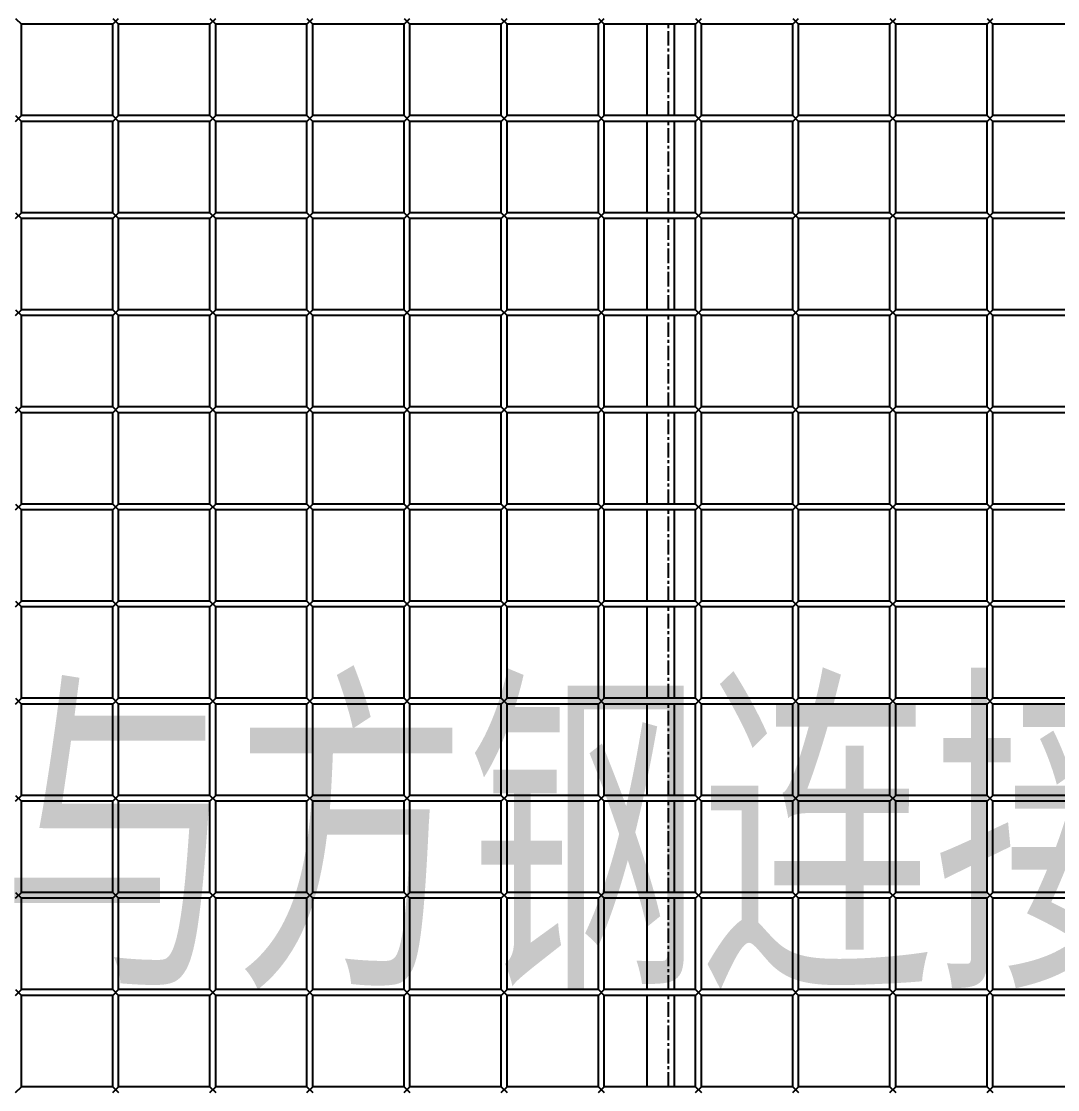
# Model space of a CAD drawing. Header units: millimetres. Extents: x -198529 to 244266, y -64 to 158464.
# Drawn here: x -172032 to -171499, y 107124 to 107674 of the extents above; entities that cross this region are included whole.
import ezdxf
from ezdxf.enums import TextEntityAlignment as Align

# ---------------------------------------------------------------- set-up
doc = ezdxf.new("R2010")
doc.units = ezdxf.units.MM
doc.linetypes.add('CENTER', pattern=[12, 7.5, -1.5, 1.5, -1.5])
doc.layers.add('0-DCC', color=30, linetype='Continuous')
doc.layers.add('0-DCC-STRUC-T', color=4, linetype='Continuous')
doc.styles.add('EDRI-COM', font='tssdeng.shx', dxfattribs={"width": 0.8, "bigfont": 'hztxt.shx'})

# ---------------------------------------------------------------- blocks, each defined once
blk = doc.blocks.new('DCC2850x1800(右)')
at = {"color": 0, "linetype": 'Continuous'}
for p, q in [((64342.5, -73703.48), (64339.5, -73706.48)), ((64342.5, -73706.48), (64339.5, -73703.48)), ((64392.5, -73703.48), (64389.5, -73706.48)), ((64392.5, -73706.48), (64389.5, -73703.48)), ((64442.5, -73703.48), (64439.5, -73706.48)), ((64442.5, -73706.48), (64439.5, -73703.48)), ((64492.5, -73703.48), (64489.5, -73706.48)), ((64492.5, -73706.48), (64489.5, -73703.48)), ((64542.5, -73703.48), (64539.5, -73706.48)), ((64542.5, -73706.48), (64539.5, -73703.48)), ((64592.5, -73703.48), (64589.5, -73706.48)), ((64592.5, -73706.48), (64589.5, -73703.48)), ((64642.5, -73703.48), (64639.5, -73706.48)), ((64642.5, -73706.48), (64639.5, -73703.48)), ((64692.5, -73703.48), (64689.5, -73706.48)), ((64692.5, -73706.48), (64689.5, -73703.48)), ((64742.5, -73703.48), (64739.5, -73706.48)), ((64742.5, -73706.48), (64739.5, -73703.48)), ((64792.5, -73703.48), (64789.5, -73706.48)), ((64792.5, -73706.48), (64789.5, -73703.48)), ((64842.5, -73703.48), (64839.5, -73706.48)), ((64292.5, -73706.48), (64339.5, -73706.48)), ((64339.5, -73753.48), (64339.5, -73706.48)), ((64342.5, -73753.48), (64342.5, -73706.48)), ((64342.5, -73706.48), (64389.5, -73706.48)), ((64389.5, -73753.48), (64389.5, -73706.48)), ((64392.5, -73753.48), (64392.5, -73706.48)), ((64392.5, -73706.48), (64439.5, -73706.48)), ((64439.5, -73753.48), (64439.5, -73706.48)), ((64442.5, -73753.48), (64442.5, -73706.48)), ((64442.5, -73706.48), (64489.5, -73706.48)), ((64489.5, -73753.48), (64489.5, -73706.48)), ((64492.5, -73753.48), (64492.5, -73706.48)), ((64492.5, -73706.48), (64539.5, -73706.48)), ((64503.5, -73706.48), (64503.5, -73753.48)), ((64517.5, -73753.48), (64517.5, -73706.48)), ((64539.5, -73753.48), (64539.5, -73706.48)), ((64542.5, -73753.48), (64542.5, -73706.48)), ((64542.5, -73706.48), (64589.5, -73706.48)), ((64589.5, -73753.48), (64589.5, -73706.48)), ((64592.5, -73753.48), (64592.5, -73706.48)), ((64592.5, -73706.48), (64639.5, -73706.48)), ((64639.5, -73753.48), (64639.5, -73706.48)), ((64642.5, -73753.48), (64642.5, -73706.48)), ((64642.5, -73706.48), (64689.5, -73706.48)), ((64689.5, -73753.48), (64689.5, -73706.48)), ((64692.5, -73753.48), (64692.5, -73706.48)), ((64692.5, -73706.48), (64739.5, -73706.48)), ((64739.5, -73753.48), (64739.5, -73706.48)), ((64742.5, -73753.48), (64742.5, -73706.48)), ((64742.5, -73706.48), (64789.5, -73706.48)), ((64789.5, -73753.48), (64789.5, -73706.48)), ((64792.5, -73753.48), (64792.5, -73706.48)), ((64792.5, -73706.48), (64839.5, -73706.48)), ((64839.5, -73753.48), (64839.5, -73706.48)), ((64292.5, -73753.48), (64339.5, -73753.48)), ((64342.5, -73753.48), (64339.5, -73756.48)), ((64342.5, -73756.48), (64339.5, -73753.48)), ((64342.5, -73753.48), (64389.5, -73753.48)), ((64392.5, -73753.48), (64389.5, -73756.48)), ((64392.5, -73756.48), (64389.5, -73753.48)), ((64392.5, -73753.48), (64439.5, -73753.48)), ((64442.5, -73753.48), (64439.5, -73756.48)), ((64442.5, -73756.48), (64439.5, -73753.48)), ((64442.5, -73753.48), (64489.5, -73753.48)), ((64492.5, -73753.48), (64489.5, -73756.48)), ((64492.5, -73756.48), (64489.5, -73753.48)), ((64492.5, -73753.48), (64539.5, -73753.48)), ((64542.5, -73753.48), (64539.5, -73756.48)), ((64542.5, -73756.48), (64539.5, -73753.48)), ((64542.5, -73753.48), (64589.5, -73753.48)), ((64592.5, -73753.48), (64589.5, -73756.48)), ((64592.5, -73756.48), (64589.5, -73753.48)), ((64592.5, -73753.48), (64639.5, -73753.48)), ((64642.5, -73753.48), (64639.5, -73756.48)), ((64642.5, -73756.48), (64639.5, -73753.48)), ((64642.5, -73753.48), (64689.5, -73753.48)), ((64692.5, -73753.48), (64689.5, -73756.48)), ((64692.5, -73756.48), (64689.5, -73753.48)), ((64692.5, -73753.48), (64739.5, -73753.48)), ((64742.5, -73753.48), (64739.5, -73756.48)), ((64742.5, -73756.48), (64739.5, -73753.48)), ((64742.5, -73753.48), (64789.5, -73753.48)), ((64792.5, -73753.48), (64789.5, -73756.48)), ((64792.5, -73756.48), (64789.5, -73753.48)), ((64792.5, -73753.48), (64839.5, -73753.48)), ((64842.5, -73753.48), (64839.5, -73756.48)), ((64842.5, -73756.48), (64839.5, -73753.48)), ((64292.5, -73756.48), (64339.5, -73756.48)), ((64339.5, -73803.48), (64339.5, -73756.48)), ((64342.5, -73756.48), (64389.5, -73756.48)), ((64342.5, -73803.48), (64342.5, -73756.48)), ((64389.5, -73803.48), (64389.5, -73756.48)), ((64392.5, -73756.48), (64439.5, -73756.48)), ((64392.5, -73803.48), (64392.5, -73756.48)), ((64439.5, -73803.48), (64439.5, -73756.48)), ((64442.5, -73803.48), (64442.5, -73756.48)), ((64442.5, -73756.48), (64489.5, -73756.48)), ((64489.5, -73803.48), (64489.5, -73756.48)), ((64492.5, -73803.48), (64492.5, -73756.48)), ((64492.5, -73756.48), (64539.5, -73756.48)), ((64503.5, -73756.48), (64503.5, -73803.48)), ((64517.5, -73803.48), (64517.5, -73756.48)), ((64539.5, -73803.48), (64539.5, -73756.48)), ((64542.5, -73803.48), (64542.5, -73756.48)), ((64542.5, -73756.48), (64589.5, -73756.48)), ((64589.5, -73803.48), (64589.5, -73756.48)), ((64592.5, -73803.48), (64592.5, -73756.48)), ((64592.5, -73756.48), (64639.5, -73756.48)), ((64639.5, -73803.48), (64639.5, -73756.48)), ((64642.5, -73803.48), (64642.5, -73756.48)), ((64642.5, -73756.48), (64689.5, -73756.48)), ((64689.5, -73803.48), (64689.5, -73756.48)), ((64692.5, -73803.48), (64692.5, -73756.48)), ((64692.5, -73756.48), (64739.5, -73756.48)), ((64739.5, -73803.48), (64739.5, -73756.48)), ((64742.5, -73803.48), (64742.5, -73756.48)), ((64742.5, -73756.48), (64789.5, -73756.48)), ((64789.5, -73803.48), (64789.5, -73756.48)), ((64792.5, -73803.48), (64792.5, -73756.48)), ((64792.5, -73756.48), (64839.5, -73756.48)), ((64839.5, -73803.48), (64839.5, -73756.48)), ((64292.5, -73803.48), (64339.5, -73803.48)), ((64342.5, -73803.48), (64339.5, -73806.48)), ((64342.5, -73806.48), (64339.5, -73803.48)), ((64342.5, -73803.48), (64389.5, -73803.48)), ((64392.5, -73803.48), (64389.5, -73806.48)), ((64392.5, -73806.48), (64389.5, -73803.48)), ((64392.5, -73803.48), (64439.5, -73803.48)), ((64442.5, -73803.48), (64439.5, -73806.48)), ((64442.5, -73806.48), (64439.5, -73803.48)), ((64442.5, -73803.48), (64489.5, -73803.48)), ((64492.5, -73803.48), (64489.5, -73806.48)), ((64492.5, -73806.48), (64489.5, -73803.48)), ((64492.5, -73803.48), (64539.5, -73803.48)), ((64542.5, -73803.48), (64539.5, -73806.48)), ((64542.5, -73806.48), (64539.5, -73803.48)), ((64542.5, -73803.48), (64589.5, -73803.48)), ((64592.5, -73803.48), (64589.5, -73806.48)), ((64592.5, -73806.48), (64589.5, -73803.48)), ((64592.5, -73803.48), (64639.5, -73803.48)), ((64642.5, -73803.48), (64639.5, -73806.48)), ((64642.5, -73806.48), (64639.5, -73803.48)), ((64642.5, -73803.48), (64689.5, -73803.48)), ((64692.5, -73803.48), (64689.5, -73806.48)), ((64692.5, -73806.48), (64689.5, -73803.48)), ((64692.5, -73803.48), (64739.5, -73803.48)), ((64742.5, -73803.48), (64739.5, -73806.48)), ((64742.5, -73806.48), (64739.5, -73803.48)), ((64742.5, -73803.48), (64789.5, -73803.48)), ((64792.5, -73803.48), (64789.5, -73806.48)), ((64792.5, -73806.48), (64789.5, -73803.48)), ((64792.5, -73803.48), (64839.5, -73803.48)), ((64842.5, -73803.48), (64839.5, -73806.48)), ((64842.5, -73806.48), (64839.5, -73803.48)), ((64292.5, -73806.48), (64339.5, -73806.48)), ((64339.5, -73853.48), (64339.5, -73806.48)), ((64342.5, -73806.48), (64389.5, -73806.48)), ((64342.5, -73853.48), (64342.5, -73806.48)), ((64389.5, -73853.48), (64389.5, -73806.48)), ((64392.5, -73806.48), (64439.5, -73806.48)), ((64392.5, -73853.48), (64392.5, -73806.48)), ((64439.5, -73853.48), (64439.5, -73806.48)), ((64442.5, -73853.48), (64442.5, -73806.48)), ((64442.5, -73806.48), (64489.5, -73806.48)), ((64489.5, -73853.48), (64489.5, -73806.48)), ((64492.5, -73853.48), (64492.5, -73806.48)), ((64492.5, -73806.48), (64539.5, -73806.48)), ((64503.5, -73806.48), (64503.5, -73853.48)), ((64517.5, -73853.48), (64517.5, -73806.48)), ((64539.5, -73853.48), (64539.5, -73806.48)), ((64542.5, -73853.48), (64542.5, -73806.48)), ((64542.5, -73806.48), (64589.5, -73806.48)), ((64589.5, -73853.48), (64589.5, -73806.48)), ((64592.5, -73853.48), (64592.5, -73806.48)), ((64592.5, -73806.48), (64639.5, -73806.48)), ((64639.5, -73853.48), (64639.5, -73806.48)), ((64642.5, -73853.48), (64642.5, -73806.48)), ((64642.5, -73806.48), (64689.5, -73806.48)), ((64689.5, -73853.48), (64689.5, -73806.48)), ((64692.5, -73853.48), (64692.5, -73806.48)), ((64692.5, -73806.48), (64739.5, -73806.48)), ((64739.5, -73853.48), (64739.5, -73806.48)), ((64742.5, -73853.48), (64742.5, -73806.48)), ((64742.5, -73806.48), (64789.5, -73806.48)), ((64789.5, -73853.48), (64789.5, -73806.48)), ((64792.5, -73853.48), (64792.5, -73806.48)), ((64792.5, -73806.48), (64839.5, -73806.48)), ((64839.5, -73853.48), (64839.5, -73806.48)), ((64292.5, -73853.48), (64339.5, -73853.48)), ((64342.5, -73853.48), (64339.5, -73856.48)), ((64342.5, -73856.48), (64339.5, -73853.48)), ((64342.5, -73853.48), (64389.5, -73853.48)), ((64392.5, -73853.48), (64389.5, -73856.48)), ((64392.5, -73856.48), (64389.5, -73853.48)), ((64392.5, -73853.48), (64439.5, -73853.48)), ((64442.5, -73853.48), (64439.5, -73856.48)), ((64442.5, -73856.48), (64439.5, -73853.48)), ((64442.5, -73853.48), (64489.5, -73853.48)), ((64492.5, -73853.48), (64489.5, -73856.48)), ((64492.5, -73856.48), (64489.5, -73853.48)), ((64492.5, -73853.48), (64539.5, -73853.48)), ((64542.5, -73853.48), (64539.5, -73856.48)), ((64542.5, -73856.48), (64539.5, -73853.48)), ((64542.5, -73853.48), (64589.5, -73853.48)), ((64592.5, -73853.48), (64589.5, -73856.48)), ((64592.5, -73856.48), (64589.5, -73853.48)), ((64592.5, -73853.48), (64639.5, -73853.48)), ((64642.5, -73853.48), (64639.5, -73856.48)), ((64642.5, -73856.48), (64639.5, -73853.48)), ((64642.5, -73853.48), (64689.5, -73853.48)), ((64692.5, -73853.48), (64689.5, -73856.48)), ((64692.5, -73856.48), (64689.5, -73853.48)), ((64692.5, -73853.48), (64739.5, -73853.48)), ((64742.5, -73853.48), (64739.5, -73856.48)), ((64742.5, -73856.48), (64739.5, -73853.48)), ((64742.5, -73853.48), (64789.5, -73853.48)), ((64792.5, -73853.48), (64789.5, -73856.48)), ((64792.5, -73856.48), (64789.5, -73853.48)), ((64792.5, -73853.48), (64839.5, -73853.48)), ((64842.5, -73853.48), (64839.5, -73856.48)), ((64842.5, -73856.48), (64839.5, -73853.48)), ((64292.5, -73856.48), (64339.5, -73856.48)), ((64339.5, -73903.48), (64339.5, -73856.48)), ((64342.5, -73856.48), (64389.5, -73856.48)), ((64342.5, -73903.48), (64342.5, -73856.48)), ((64389.5, -73903.48), (64389.5, -73856.48)), ((64392.5, -73856.48), (64439.5, -73856.48)), ((64392.5, -73903.48), (64392.5, -73856.48)), ((64439.5, -73903.48), (64439.5, -73856.48)), ((64442.5, -73903.48), (64442.5, -73856.48)), ((64442.5, -73856.48), (64489.5, -73856.48)), ((64489.5, -73903.48), (64489.5, -73856.48)), ((64492.5, -73903.48), (64492.5, -73856.48)), ((64492.5, -73856.48), (64539.5, -73856.48)), ((64503.5, -73856.48), (64503.5, -73903.48)), ((64517.5, -73903.48), (64517.5, -73856.48)), ((64539.5, -73903.48), (64539.5, -73856.48)), ((64542.5, -73903.48), (64542.5, -73856.48)), ((64542.5, -73856.48), (64589.5, -73856.48)), ((64589.5, -73903.48), (64589.5, -73856.48)), ((64592.5, -73903.48), (64592.5, -73856.48)), ((64592.5, -73856.48), (64639.5, -73856.48)), ((64639.5, -73903.48), (64639.5, -73856.48)), ((64642.5, -73903.48), (64642.5, -73856.48)), ((64642.5, -73856.48), (64689.5, -73856.48)), ((64689.5, -73903.48), (64689.5, -73856.48)), ((64692.5, -73903.48), (64692.5, -73856.48)), ((64692.5, -73856.48), (64739.5, -73856.48)), ((64739.5, -73903.48), (64739.5, -73856.48)), ((64742.5, -73903.48), (64742.5, -73856.48)), ((64742.5, -73856.48), (64789.5, -73856.48)), ((64789.5, -73903.48), (64789.5, -73856.48)), ((64792.5, -73903.48), (64792.5, -73856.48)), ((64792.5, -73856.48), (64839.5, -73856.48)), ((64839.5, -73903.48), (64839.5, -73856.48)), ((64292.5, -73903.48), (64339.5, -73903.48)), ((64342.5, -73903.48), (64339.5, -73906.48)), ((64342.5, -73906.48), (64339.5, -73903.48)), ((64342.5, -73903.48), (64389.5, -73903.48)), ((64392.5, -73903.48), (64389.5, -73906.48)), ((64392.5, -73906.48), (64389.5, -73903.48)), ((64392.5, -73903.48), (64439.5, -73903.48)), ((64442.5, -73903.48), (64439.5, -73906.48)), ((64442.5, -73906.48), (64439.5, -73903.48)), ((64442.5, -73903.48), (64489.5, -73903.48)), ((64492.5, -73903.48), (64489.5, -73906.48)), ((64492.5, -73906.48), (64489.5, -73903.48)), ((64492.5, -73903.48), (64539.5, -73903.48)), ((64542.5, -73903.48), (64539.5, -73906.48)), ((64542.5, -73906.48), (64539.5, -73903.48)), ((64542.5, -73903.48), (64589.5, -73903.48)), ((64592.5, -73903.48), (64589.5, -73906.48)), ((64592.5, -73906.48), (64589.5, -73903.48)), ((64592.5, -73903.48), (64639.5, -73903.48)), ((64642.5, -73903.48), (64639.5, -73906.48)), ((64642.5, -73906.48), (64639.5, -73903.48)), ((64642.5, -73903.48), (64689.5, -73903.48)), ((64692.5, -73903.48), (64689.5, -73906.48)), ((64692.5, -73906.48), (64689.5, -73903.48)), ((64692.5, -73903.48), (64739.5, -73903.48)), ((64742.5, -73903.48), (64739.5, -73906.48)), ((64742.5, -73906.48), (64739.5, -73903.48)), ((64742.5, -73903.48), (64789.5, -73903.48)), ((64792.5, -73903.48), (64789.5, -73906.48)), ((64792.5, -73906.48), (64789.5, -73903.48)), ((64792.5, -73903.48), (64839.5, -73903.48)), ((64842.5, -73903.48), (64839.5, -73906.48)), ((64842.5, -73906.48), (64839.5, -73903.48)), ((64292.5, -73906.48), (64339.5, -73906.48)), ((64339.5, -73953.48), (64339.5, -73906.48)), ((64342.5, -73906.48), (64389.5, -73906.48)), ((64342.5, -73953.48), (64342.5, -73906.48)), ((64389.5, -73953.48), (64389.5, -73906.48)), ((64392.5, -73906.48), (64439.5, -73906.48)), ((64392.5, -73953.48), (64392.5, -73906.48)), ((64439.5, -73953.48), (64439.5, -73906.48)), ((64442.5, -73906.48), (64489.5, -73906.48)), ((64442.5, -73953.48), (64442.5, -73906.48)), ((64489.5, -73953.48), (64489.5, -73906.48)), ((64492.5, -73906.48), (64539.5, -73906.48)), ((64492.5, -73953.48), (64492.5, -73906.48)), ((64503.5, -73906.48), (64503.5, -73953.48)), ((64517.5, -73953.48), (64517.5, -73906.48)), ((64539.5, -73953.48), (64539.5, -73906.48)), ((64542.5, -73906.48), (64589.5, -73906.48)), ((64542.5, -73953.48), (64542.5, -73906.48)), ((64589.5, -73953.48), (64589.5, -73906.48)), ((64592.5, -73953.48), (64592.5, -73906.48)), ((64592.5, -73906.48), (64639.5, -73906.48)), ((64639.5, -73953.48), (64639.5, -73906.48)), ((64642.5, -73953.48), (64642.5, -73906.48)), ((64642.5, -73906.48), (64689.5, -73906.48)), ((64689.5, -73953.48), (64689.5, -73906.48)), ((64692.5, -73953.48), (64692.5, -73906.48)), ((64692.5, -73906.48), (64739.5, -73906.48)), ((64739.5, -73953.48), (64739.5, -73906.48)), ((64742.5, -73953.48), (64742.5, -73906.48)), ((64742.5, -73906.48), (64789.5, -73906.48)), ((64789.5, -73953.48), (64789.5, -73906.48)), ((64792.5, -73953.48), (64792.5, -73906.48)), ((64792.5, -73906.48), (64839.5, -73906.48)), ((64839.5, -73953.48), (64839.5, -73906.48)), ((64292.5, -73953.48), (64339.5, -73953.48)), ((64292.5, -73956.48), (64339.5, -73956.48)), ((64342.5, -73953.48), (64339.5, -73956.48)), ((64342.5, -73956.48), (64339.5, -73953.48)), ((64339.5, -74003.48), (64339.5, -73956.48)), ((64342.5, -73953.48), (64389.5, -73953.48)), ((64342.5, -73956.48), (64389.5, -73956.48)), ((64342.5, -74003.48), (64342.5, -73956.48)), ((64392.5, -73953.48), (64389.5, -73956.48)), ((64392.5, -73956.48), (64389.5, -73953.48)), ((64389.5, -74003.48), (64389.5, -73956.48)), ((64392.5, -73953.48), (64439.5, -73953.48)), ((64392.5, -73956.48), (64439.5, -73956.48)), ((64392.5, -74003.48), (64392.5, -73956.48)), ((64442.5, -73953.48), (64439.5, -73956.48)), ((64442.5, -73956.48), (64439.5, -73953.48)), ((64439.5, -74003.48), (64439.5, -73956.48)), ((64442.5, -73953.48), (64489.5, -73953.48)), ((64442.5, -73956.48), (64489.5, -73956.48)), ((64442.5, -74003.48), (64442.5, -73956.48)), ((64492.5, -73953.48), (64489.5, -73956.48)), ((64492.5, -73956.48), (64489.5, -73953.48)), ((64489.5, -74003.48), (64489.5, -73956.48)), ((64492.5, -73953.48), (64539.5, -73953.48)), ((64492.5, -73956.48), (64539.5, -73956.48)), ((64492.5, -74003.48), (64492.5, -73956.48)), ((64503.5, -73956.48), (64503.5, -74003.48)), ((64517.5, -74003.48), (64517.5, -73956.48)), ((64542.5, -73953.48), (64539.5, -73956.48)), ((64542.5, -73956.48), (64539.5, -73953.48)), ((64539.5, -74003.48), (64539.5, -73956.48)), ((64542.5, -73953.48), (64589.5, -73953.48)), ((64542.5, -73956.48), (64589.5, -73956.48)), ((64542.5, -74003.48), (64542.5, -73956.48)), ((64592.5, -73953.48), (64589.5, -73956.48)), ((64592.5, -73956.48), (64589.5, -73953.48)), ((64589.5, -74003.48), (64589.5, -73956.48)), ((64592.5, -73953.48), (64639.5, -73953.48)), ((64592.5, -74003.48), (64592.5, -73956.48)), ((64592.5, -73956.48), (64639.5, -73956.48)), ((64642.5, -73953.48), (64639.5, -73956.48)), ((64642.5, -73956.48), (64639.5, -73953.48)), ((64639.5, -74003.48), (64639.5, -73956.48)), ((64642.5, -73953.48), (64689.5, -73953.48)), ((64642.5, -74003.48), (64642.5, -73956.48)), ((64642.5, -73956.48), (64689.5, -73956.48)), ((64692.5, -73953.48), (64689.5, -73956.48)), ((64692.5, -73956.48), (64689.5, -73953.48)), ((64689.5, -74003.48), (64689.5, -73956.48)), ((64692.5, -73953.48), (64739.5, -73953.48)), ((64692.5, -74003.48), (64692.5, -73956.48)), ((64692.5, -73956.48), (64739.5, -73956.48)), ((64742.5, -73953.48), (64739.5, -73956.48)), ((64742.5, -73956.48), (64739.5, -73953.48)), ((64739.5, -74003.48), (64739.5, -73956.48)), ((64742.5, -73953.48), (64789.5, -73953.48)), ((64742.5, -74003.48), (64742.5, -73956.48)), ((64742.5, -73956.48), (64789.5, -73956.48)), ((64792.5, -73953.48), (64789.5, -73956.48)), ((64792.5, -73956.48), (64789.5, -73953.48)), ((64789.5, -74003.48), (64789.5, -73956.48)), ((64792.5, -73953.48), (64839.5, -73953.48)), ((64792.5, -74003.48), (64792.5, -73956.48)), ((64792.5, -73956.48), (64839.5, -73956.48)), ((64842.5, -73953.48), (64839.5, -73956.48)), ((64842.5, -73956.48), (64839.5, -73953.48)), ((64839.5, -74003.48), (64839.5, -73956.48)), ((64292.5, -74003.48), (64339.5, -74003.48)), ((64292.5, -74006.48), (64339.5, -74006.48)), ((64342.5, -74003.48), (64339.5, -74006.48)), ((64342.5, -74006.48), (64339.5, -74003.48)), ((64339.5, -74053.48), (64339.5, -74006.48)), ((64342.5, -74003.48), (64389.5, -74003.48)), ((64342.5, -74006.48), (64389.5, -74006.48)), ((64342.5, -74053.48), (64342.5, -74006.48)), ((64392.5, -74003.48), (64389.5, -74006.48)), ((64392.5, -74006.48), (64389.5, -74003.48)), ((64389.5, -74053.48), (64389.5, -74006.48)), ((64392.5, -74003.48), (64439.5, -74003.48)), ((64392.5, -74006.48), (64439.5, -74006.48)), ((64392.5, -74053.48), (64392.5, -74006.48)), ((64442.5, -74003.48), (64439.5, -74006.48)), ((64442.5, -74006.48), (64439.5, -74003.48)), ((64439.5, -74053.48), (64439.5, -74006.48)), ((64442.5, -74003.48), (64489.5, -74003.48)), ((64442.5, -74006.48), (64489.5, -74006.48)), ((64442.5, -74053.48), (64442.5, -74006.48)), ((64492.5, -74003.48), (64489.5, -74006.48)), ((64492.5, -74006.48), (64489.5, -74003.48)), ((64489.5, -74053.48), (64489.5, -74006.48)), ((64492.5, -74003.48), (64539.5, -74003.48)), ((64492.5, -74006.48), (64539.5, -74006.48)), ((64492.5, -74053.48), (64492.5, -74006.48)), ((64503.5, -74006.48), (64503.5, -74053.48)), ((64517.5, -74053.48), (64517.5, -74006.48)), ((64542.5, -74003.48), (64539.5, -74006.48)), ((64542.5, -74006.48), (64539.5, -74003.48)), ((64539.5, -74053.48), (64539.5, -74006.48)), ((64542.5, -74003.48), (64589.5, -74003.48)), ((64542.5, -74006.48), (64589.5, -74006.48)), ((64542.5, -74053.48), (64542.5, -74006.48)), ((64592.5, -74003.48), (64589.5, -74006.48)), ((64592.5, -74006.48), (64589.5, -74003.48)), ((64589.5, -74053.48), (64589.5, -74006.48)), ((64592.5, -74003.48), (64639.5, -74003.48)), ((64592.5, -74053.48), (64592.5, -74006.48)), ((64592.5, -74006.48), (64639.5, -74006.48)), ((64642.5, -74003.48), (64639.5, -74006.48)), ((64642.5, -74006.48), (64639.5, -74003.48)), ((64639.5, -74053.48), (64639.5, -74006.48)), ((64642.5, -74003.48), (64689.5, -74003.48)), ((64642.5, -74053.48), (64642.5, -74006.48)), ((64642.5, -74006.48), (64689.5, -74006.48)), ((64692.5, -74003.48), (64689.5, -74006.48)), ((64692.5, -74006.48), (64689.5, -74003.48)), ((64689.5, -74053.48), (64689.5, -74006.48)), ((64692.5, -74003.48), (64739.5, -74003.48)), ((64692.5, -74053.48), (64692.5, -74006.48)), ((64692.5, -74006.48), (64739.5, -74006.48)), ((64742.5, -74003.48), (64739.5, -74006.48)), ((64742.5, -74006.48), (64739.5, -74003.48)), ((64739.5, -74053.48), (64739.5, -74006.48)), ((64742.5, -74003.48), (64789.5, -74003.48)), ((64742.5, -74053.48), (64742.5, -74006.48)), ((64742.5, -74006.48), (64789.5, -74006.48)), ((64792.5, -74003.48), (64789.5, -74006.48)), ((64792.5, -74006.48), (64789.5, -74003.48)), ((64789.5, -74053.48), (64789.5, -74006.48)), ((64792.5, -74003.48), (64839.5, -74003.48)), ((64792.5, -74053.48), (64792.5, -74006.48)), ((64792.5, -74006.48), (64839.5, -74006.48)), ((64842.5, -74003.48), (64839.5, -74006.48)), ((64842.5, -74006.48), (64839.5, -74003.48)), ((64839.5, -74053.48), (64839.5, -74006.48)), ((64292.5, -74053.48), (64339.5, -74053.48)), ((64292.5, -74056.48), (64339.5, -74056.48)), ((64342.5, -74053.48), (64339.5, -74056.48)), ((64342.5, -74056.48), (64339.5, -74053.48)), ((64339.5, -74103.48), (64339.5, -74056.48)), ((64342.5, -74053.48), (64389.5, -74053.48)), ((64342.5, -74056.48), (64389.5, -74056.48)), ((64342.5, -74103.48), (64342.5, -74056.48)), ((64392.5, -74053.48), (64389.5, -74056.48)), ((64392.5, -74056.48), (64389.5, -74053.48)), ((64389.5, -74103.48), (64389.5, -74056.48)), ((64392.5, -74053.48), (64439.5, -74053.48)), ((64392.5, -74056.48), (64439.5, -74056.48)), ((64392.5, -74103.48), (64392.5, -74056.48)), ((64442.5, -74053.48), (64439.5, -74056.48)), ((64442.5, -74056.48), (64439.5, -74053.48)), ((64439.5, -74103.48), (64439.5, -74056.48)), ((64442.5, -74053.48), (64489.5, -74053.48)), ((64442.5, -74056.48), (64489.5, -74056.48)), ((64442.5, -74103.48), (64442.5, -74056.48)), ((64492.5, -74053.48), (64489.5, -74056.48)), ((64492.5, -74056.48), (64489.5, -74053.48)), ((64489.5, -74103.48), (64489.5, -74056.48)), ((64492.5, -74053.48), (64539.5, -74053.48)), ((64492.5, -74056.48), (64539.5, -74056.48)), ((64492.5, -74103.48), (64492.5, -74056.48)), ((64503.5, -74056.48), (64503.5, -74103.48)), ((64517.5, -74103.48), (64517.5, -74056.48)), ((64542.5, -74053.48), (64539.5, -74056.48)), ((64542.5, -74056.48), (64539.5, -74053.48)), ((64539.5, -74103.48), (64539.5, -74056.48)), ((64542.5, -74053.48), (64589.5, -74053.48)), ((64542.5, -74056.48), (64589.5, -74056.48)), ((64542.5, -74103.48), (64542.5, -74056.48)), ((64592.5, -74053.48), (64589.5, -74056.48)), ((64592.5, -74056.48), (64589.5, -74053.48)), ((64589.5, -74103.48), (64589.5, -74056.48)), ((64592.5, -74053.48), (64639.5, -74053.48)), ((64592.5, -74056.48), (64639.5, -74056.48)), ((64592.5, -74103.48), (64592.5, -74056.48)), ((64642.5, -74053.48), (64639.5, -74056.48)), ((64642.5, -74056.48), (64639.5, -74053.48)), ((64639.5, -74103.48), (64639.5, -74056.48)), ((64642.5, -74053.48), (64689.5, -74053.48)), ((64642.5, -74056.48), (64689.5, -74056.48)), ((64642.5, -74103.48), (64642.5, -74056.48)), ((64692.5, -74053.48), (64689.5, -74056.48)), ((64692.5, -74056.48), (64689.5, -74053.48)), ((64689.5, -74103.48), (64689.5, -74056.48)), ((64692.5, -74053.48), (64739.5, -74053.48)), ((64692.5, -74103.48), (64692.5, -74056.48)), ((64692.5, -74056.48), (64739.5, -74056.48)), ((64742.5, -74053.48), (64739.5, -74056.48)), ((64742.5, -74056.48), (64739.5, -74053.48)), ((64739.5, -74103.48), (64739.5, -74056.48)), ((64742.5, -74053.48), (64789.5, -74053.48)), ((64742.5, -74103.48), (64742.5, -74056.48)), ((64742.5, -74056.48), (64789.5, -74056.48)), ((64792.5, -74053.48), (64789.5, -74056.48)), ((64792.5, -74056.48), (64789.5, -74053.48)), ((64789.5, -74103.48), (64789.5, -74056.48)), ((64792.5, -74053.48), (64839.5, -74053.48)), ((64792.5, -74103.48), (64792.5, -74056.48)), ((64792.5, -74056.48), (64839.5, -74056.48)), ((64842.5, -74053.48), (64839.5, -74056.48)), ((64842.5, -74056.48), (64839.5, -74053.48)), ((64839.5, -74103.48), (64839.5, -74056.48)), ((64292.5, -74103.48), (64339.5, -74103.48)), ((64292.5, -74106.48), (64339.5, -74106.48)), ((64342.5, -74103.48), (64339.5, -74106.48)), ((64342.5, -74106.48), (64339.5, -74103.48)), ((64339.5, -74153.48), (64339.5, -74106.48)), ((64342.5, -74103.48), (64389.5, -74103.48)), ((64342.5, -74106.48), (64389.5, -74106.48)), ((64342.5, -74153.48), (64342.5, -74106.48)), ((64392.5, -74103.48), (64389.5, -74106.48)), ((64392.5, -74106.48), (64389.5, -74103.48)), ((64389.5, -74153.48), (64389.5, -74106.48)), ((64392.5, -74103.48), (64439.5, -74103.48)), ((64392.5, -74106.48), (64439.5, -74106.48)), ((64392.5, -74153.48), (64392.5, -74106.48)), ((64442.5, -74103.48), (64439.5, -74106.48)), ((64442.5, -74106.48), (64439.5, -74103.48)), ((64439.5, -74153.48), (64439.5, -74106.48)), ((64442.5, -74103.48), (64489.5, -74103.48)), ((64442.5, -74106.48), (64489.5, -74106.48)), ((64442.5, -74153.48), (64442.5, -74106.48)), ((64492.5, -74103.48), (64489.5, -74106.48)), ((64492.5, -74106.48), (64489.5, -74103.48)), ((64489.5, -74153.48), (64489.5, -74106.48)), ((64492.5, -74103.48), (64539.5, -74103.48)), ((64492.5, -74106.48), (64539.5, -74106.48)), ((64492.5, -74153.48), (64492.5, -74106.48)), ((64503.5, -74106.48), (64503.5, -74153.48)), ((64517.5, -74153.48), (64517.5, -74106.48)), ((64542.5, -74103.48), (64539.5, -74106.48)), ((64542.5, -74106.48), (64539.5, -74103.48)), ((64539.5, -74153.48), (64539.5, -74106.48)), ((64542.5, -74103.48), (64589.5, -74103.48)), ((64542.5, -74106.48), (64589.5, -74106.48)), ((64542.5, -74153.48), (64542.5, -74106.48)), ((64592.5, -74103.48), (64589.5, -74106.48)), ((64592.5, -74106.48), (64589.5, -74103.48)), ((64589.5, -74153.48), (64589.5, -74106.48)), ((64592.5, -74103.48), (64639.5, -74103.48)), ((64592.5, -74106.48), (64639.5, -74106.48)), ((64592.5, -74153.48), (64592.5, -74106.48)), ((64642.5, -74103.48), (64639.5, -74106.48)), ((64642.5, -74106.48), (64639.5, -74103.48)), ((64639.5, -74153.48), (64639.5, -74106.48)), ((64642.5, -74103.48), (64689.5, -74103.48)), ((64642.5, -74106.48), (64689.5, -74106.48)), ((64642.5, -74153.48), (64642.5, -74106.48)), ((64692.5, -74103.48), (64689.5, -74106.48)), ((64692.5, -74106.48), (64689.5, -74103.48)), ((64689.5, -74153.48), (64689.5, -74106.48)), ((64692.5, -74103.48), (64739.5, -74103.48)), ((64692.5, -74153.48), (64692.5, -74106.48)), ((64692.5, -74106.48), (64739.5, -74106.48)), ((64742.5, -74103.48), (64739.5, -74106.48)), ((64742.5, -74106.48), (64739.5, -74103.48)), ((64739.5, -74153.48), (64739.5, -74106.48)), ((64742.5, -74103.48), (64789.5, -74103.48)), ((64742.5, -74153.48), (64742.5, -74106.48)), ((64742.5, -74106.48), (64789.5, -74106.48)), ((64792.5, -74103.48), (64789.5, -74106.48)), ((64792.5, -74106.48), (64789.5, -74103.48)), ((64789.5, -74153.48), (64789.5, -74106.48)), ((64792.5, -74103.48), (64839.5, -74103.48)), ((64792.5, -74153.48), (64792.5, -74106.48)), ((64792.5, -74106.48), (64839.5, -74106.48)), ((64842.5, -74103.48), (64839.5, -74106.48)), ((64842.5, -74106.48), (64839.5, -74103.48)), ((64839.5, -74153.48), (64839.5, -74106.48)), ((64292.5, -74153.48), (64339.5, -74153.48)), ((64292.5, -74156.48), (64339.5, -74156.48)), ((64342.5, -74153.48), (64339.5, -74156.48)), ((64342.5, -74156.48), (64339.5, -74153.48)), ((64339.5, -74203.48), (64339.5, -74156.48)), ((64342.5, -74153.48), (64389.5, -74153.48)), ((64342.5, -74156.48), (64389.5, -74156.48)), ((64342.5, -74203.48), (64342.5, -74156.48)), ((64392.5, -74153.48), (64389.5, -74156.48)), ((64392.5, -74156.48), (64389.5, -74153.48)), ((64389.5, -74203.48), (64389.5, -74156.48)), ((64392.5, -74153.48), (64439.5, -74153.48)), ((64392.5, -74156.48), (64439.5, -74156.48)), ((64392.5, -74203.48), (64392.5, -74156.48)), ((64442.5, -74153.48), (64439.5, -74156.48)), ((64442.5, -74156.48), (64439.5, -74153.48)), ((64439.5, -74203.48), (64439.5, -74156.48)), ((64442.5, -74153.48), (64489.5, -74153.48)), ((64442.5, -74156.48), (64489.5, -74156.48)), ((64442.5, -74203.48), (64442.5, -74156.48)), ((64492.5, -74153.48), (64489.5, -74156.48)), ((64492.5, -74156.48), (64489.5, -74153.48)), ((64489.5, -74203.48), (64489.5, -74156.48)), ((64492.5, -74153.48), (64539.5, -74153.48)), ((64492.5, -74156.48), (64539.5, -74156.48)), ((64492.5, -74203.48), (64492.5, -74156.48)), ((64503.5, -74156.48), (64503.5, -74203.48)), ((64517.5, -74203.48), (64517.5, -74156.48)), ((64542.5, -74153.48), (64539.5, -74156.48)), ((64542.5, -74156.48), (64539.5, -74153.48)), ((64539.5, -74203.48), (64539.5, -74156.48)), ((64542.5, -74153.48), (64589.5, -74153.48)), ((64542.5, -74156.48), (64589.5, -74156.48)), ((64542.5, -74203.48), (64542.5, -74156.48)), ((64592.5, -74153.48), (64589.5, -74156.48)), ((64592.5, -74156.48), (64589.5, -74153.48)), ((64589.5, -74203.48), (64589.5, -74156.48)), ((64592.5, -74153.48), (64639.5, -74153.48)), ((64592.5, -74156.48), (64639.5, -74156.48)), ((64592.5, -74203.48), (64592.5, -74156.48)), ((64642.5, -74153.48), (64639.5, -74156.48)), ((64642.5, -74156.48), (64639.5, -74153.48)), ((64639.5, -74203.48), (64639.5, -74156.48)), ((64642.5, -74153.48), (64689.5, -74153.48)), ((64642.5, -74156.48), (64689.5, -74156.48)), ((64642.5, -74203.48), (64642.5, -74156.48)), ((64692.5, -74153.48), (64689.5, -74156.48)), ((64692.5, -74156.48), (64689.5, -74153.48)), ((64689.5, -74203.48), (64689.5, -74156.48)), ((64692.5, -74153.48), (64739.5, -74153.48)), ((64692.5, -74156.48), (64739.5, -74156.48)), ((64692.5, -74203.48), (64692.5, -74156.48)), ((64742.5, -74153.48), (64739.5, -74156.48)), ((64742.5, -74156.48), (64739.5, -74153.48)), ((64739.5, -74203.48), (64739.5, -74156.48)), ((64742.5, -74153.48), (64789.5, -74153.48)), ((64742.5, -74156.48), (64789.5, -74156.48)), ((64742.5, -74203.48), (64742.5, -74156.48)), ((64792.5, -74153.48), (64789.5, -74156.48)), ((64792.5, -74156.48), (64789.5, -74153.48)), ((64789.5, -74203.48), (64789.5, -74156.48)), ((64792.5, -74153.48), (64839.5, -74153.48)), ((64792.5, -74156.48), (64839.5, -74156.48)), ((64792.5, -74203.48), (64792.5, -74156.48)), ((64842.5, -74153.48), (64839.5, -74156.48)), ((64842.5, -74156.48), (64839.5, -74153.48)), ((64839.5, -74203.48), (64839.5, -74156.48)), ((64292.5, -74203.48), (64339.5, -74203.48)), ((64342.5, -74203.48), (64339.5, -74206.48)), ((64342.5, -74206.48), (64339.5, -74203.48)), ((64342.5, -74203.48), (64389.5, -74203.48)), ((64392.5, -74203.48), (64389.5, -74206.48)), ((64392.5, -74206.48), (64389.5, -74203.48)), ((64392.5, -74203.48), (64439.5, -74203.48)), ((64442.5, -74203.48), (64439.5, -74206.48)), ((64442.5, -74206.48), (64439.5, -74203.48)), ((64442.5, -74203.48), (64489.5, -74203.48)), ((64492.5, -74203.48), (64489.5, -74206.48)), ((64492.5, -74206.48), (64489.5, -74203.48)), ((64492.5, -74203.48), (64539.5, -74203.48)), ((64542.5, -74203.48), (64539.5, -74206.48)), ((64542.5, -74206.48), (64539.5, -74203.48)), ((64542.5, -74203.48), (64589.5, -74203.48)), ((64592.5, -74203.48), (64589.5, -74206.48)), ((64592.5, -74206.48), (64589.5, -74203.48)), ((64592.5, -74203.48), (64639.5, -74203.48)), ((64642.5, -74203.48), (64639.5, -74206.48)), ((64642.5, -74206.48), (64639.5, -74203.48)), ((64642.5, -74203.48), (64689.5, -74203.48)), ((64692.5, -74203.48), (64689.5, -74206.48)), ((64692.5, -74206.48), (64689.5, -74203.48)), ((64692.5, -74203.48), (64739.5, -74203.48)), ((64742.5, -74203.48), (64739.5, -74206.48)), ((64742.5, -74206.48), (64739.5, -74203.48)), ((64742.5, -74203.48), (64789.5, -74203.48)), ((64792.5, -74203.48), (64789.5, -74206.48)), ((64792.5, -74206.48), (64789.5, -74203.48)), ((64792.5, -74203.48), (64839.5, -74203.48)), ((64842.5, -74203.48), (64839.5, -74206.48)), ((64842.5, -74206.48), (64839.5, -74203.48)), ((64292.5, -74206.48), (64339.5, -74206.48)), ((64339.5, -74253.48), (64339.5, -74206.48)), ((64342.5, -74206.48), (64389.5, -74206.48)), ((64342.5, -74253.48), (64342.5, -74206.48)), ((64389.5, -74253.48), (64389.5, -74206.48)), ((64392.5, -74206.48), (64439.5, -74206.48)), ((64392.5, -74253.48), (64392.5, -74206.48)), ((64439.5, -74253.48), (64439.5, -74206.48)), ((64442.5, -74206.48), (64489.5, -74206.48)), ((64442.5, -74253.48), (64442.5, -74206.48)), ((64489.5, -74253.48), (64489.5, -74206.48)), ((64492.5, -74206.48), (64539.5, -74206.48)), ((64492.5, -74253.48), (64492.5, -74206.48)), ((64503.5, -74206.48), (64503.5, -74253.48)), ((64517.5, -74253.48), (64517.5, -74206.48)), ((64539.5, -74253.48), (64539.5, -74206.48)), ((64542.5, -74206.48), (64589.5, -74206.48)), ((64542.5, -74253.48), (64542.5, -74206.48)), ((64589.5, -74253.48), (64589.5, -74206.48)), ((64592.5, -74206.48), (64639.5, -74206.48)), ((64592.5, -74253.48), (64592.5, -74206.48)), ((64639.5, -74253.48), (64639.5, -74206.48)), ((64642.5, -74206.48), (64689.5, -74206.48)), ((64642.5, -74253.48), (64642.5, -74206.48)), ((64689.5, -74253.48), (64689.5, -74206.48)), ((64692.5, -74206.48), (64739.5, -74206.48)), ((64692.5, -74253.48), (64692.5, -74206.48)), ((64739.5, -74253.48), (64739.5, -74206.48)), ((64742.5, -74206.48), (64789.5, -74206.48)), ((64742.5, -74253.48), (64742.5, -74206.48)), ((64789.5, -74253.48), (64789.5, -74206.48)), ((64792.5, -74206.48), (64839.5, -74206.48)), ((64792.5, -74253.48), (64792.5, -74206.48)), ((64839.5, -74253.48), (64839.5, -74206.48)), ((64292.5, -74253.48), (64339.5, -74253.48)), ((64342.5, -74253.48), (64339.5, -74256.48)), ((64342.5, -74256.48), (64339.5, -74253.48)), ((64342.5, -74253.48), (64389.5, -74253.48)), ((64392.5, -74253.48), (64389.5, -74256.48)), ((64392.5, -74256.48), (64389.5, -74253.48)), ((64392.5, -74253.48), (64439.5, -74253.48)), ((64442.5, -74253.48), (64439.5, -74256.48)), ((64442.5, -74256.48), (64439.5, -74253.48)), ((64442.5, -74253.48), (64489.5, -74253.48)), ((64492.5, -74253.48), (64489.5, -74256.48)), ((64492.5, -74256.48), (64489.5, -74253.48)), ((64492.5, -74253.48), (64539.5, -74253.48)), ((64542.5, -74253.48), (64539.5, -74256.48)), ((64542.5, -74256.48), (64539.5, -74253.48)), ((64542.5, -74253.48), (64589.5, -74253.48)), ((64592.5, -74253.48), (64589.5, -74256.48)), ((64592.5, -74256.48), (64589.5, -74253.48)), ((64592.5, -74253.48), (64639.5, -74253.48)), ((64642.5, -74253.48), (64639.5, -74256.48)), ((64642.5, -74256.48), (64639.5, -74253.48)), ((64642.5, -74253.48), (64689.5, -74253.48)), ((64692.5, -74253.48), (64689.5, -74256.48)), ((64692.5, -74256.48), (64689.5, -74253.48)), ((64692.5, -74253.48), (64739.5, -74253.48)), ((64742.5, -74253.48), (64739.5, -74256.48)), ((64742.5, -74256.48), (64739.5, -74253.48)), ((64742.5, -74253.48), (64789.5, -74253.48)), ((64792.5, -74253.48), (64789.5, -74256.48)), ((64792.5, -74256.48), (64789.5, -74253.48)), ((64792.5, -74253.48), (64839.5, -74253.48)), ((64842.5, -74256.48), (64839.5, -74253.48))]:
    blk.add_line(p, q, dxfattribs=at)
at = {"color": 0, "linetype": 'CENTER'}
for p, q in [((64506.5, -73753.48), (64506.5, -73706.48)), ((64506.5, -73803.48), (64506.5, -73756.48)), ((64506.5, -73853.48), (64506.5, -73806.48)), ((64506.5, -73903.48), (64506.5, -73856.48)), ((64506.5, -73953.48), (64506.5, -73906.48)), ((64506.5, -74003.48), (64506.5, -73956.48)), ((64506.5, -74053.48), (64506.5, -74006.48)), ((64506.5, -74103.48), (64506.5, -74056.48)), ((64506.5, -74153.48), (64506.5, -74106.48)), ((64506.5, -74203.48), (64506.5, -74156.48)), ((64506.5, -74253.48), (64506.5, -74206.48))]:
    blk.add_line(p, q, dxfattribs=at)

msp = doc.modelspace()

# ---------------------------------------------------------------- block references
at = {"layer": '0-DCC', "xscale": -1}
msp.add_blockref('DCC2850x1800(右)', (-107192.77, 181378.49), dxfattribs=at)

# ---------------------------------------------------------------- texts
at = {"layer": '0-DCC-STRUC-T', "style": 'EDRI-COM', "width": 0.8}
msp.add_text('与方钢连接处，余同', height=150, dxfattribs=at).set_placement((-172042.71, 107250.37), align=Align.MIDDLE_LEFT)

doc.saveas('drawing.dxf')
